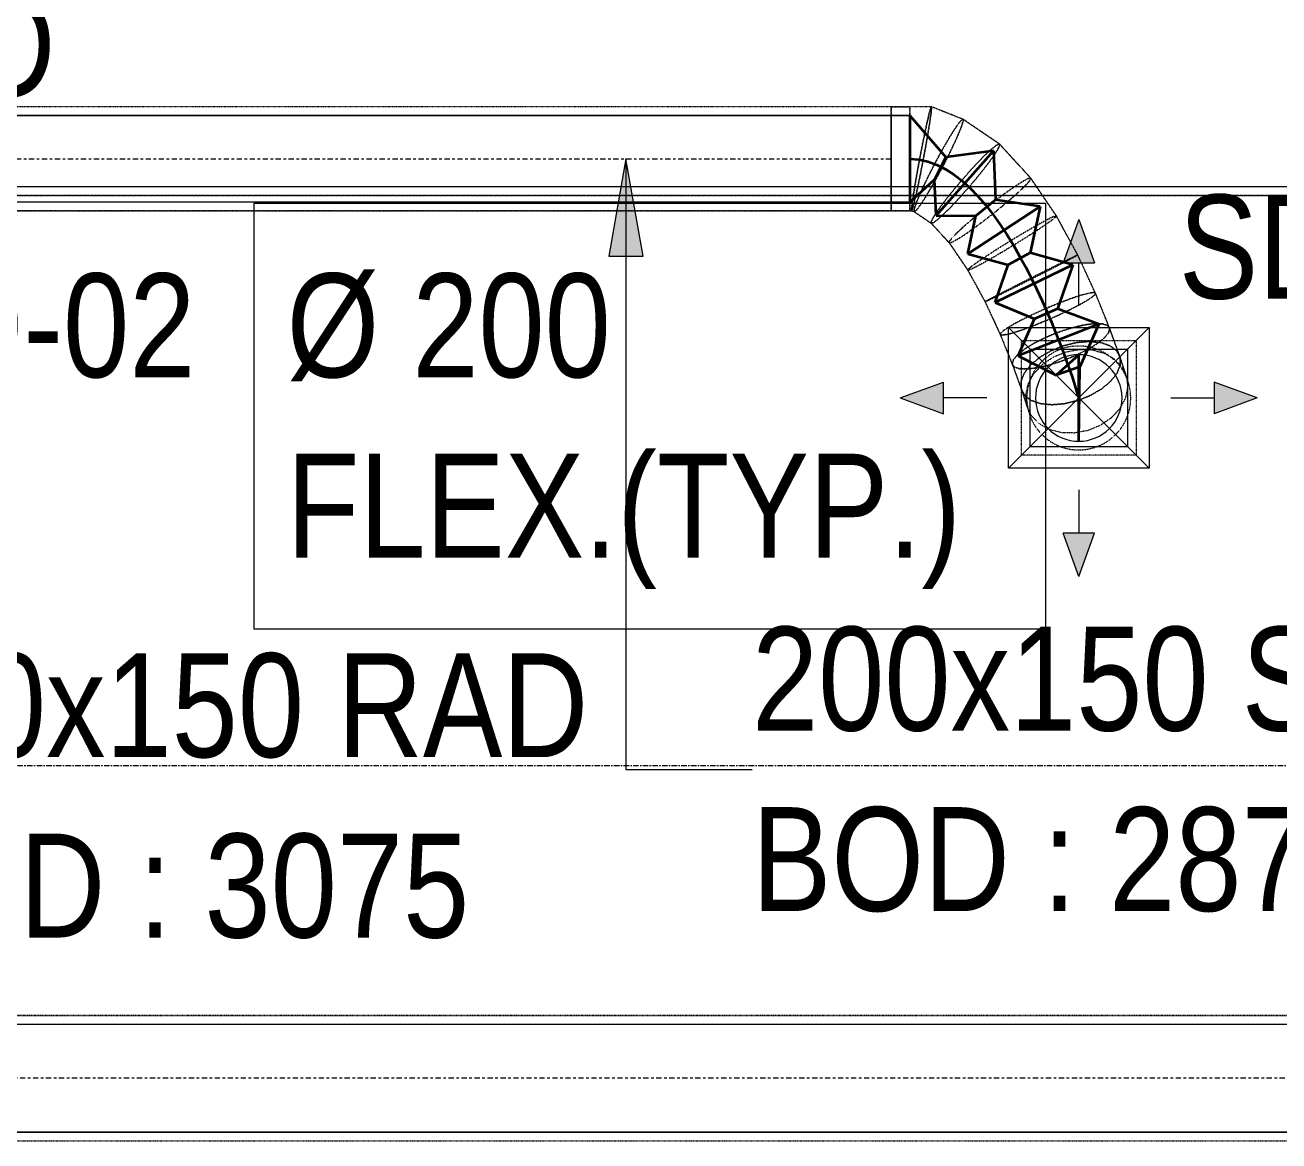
# Model space of a CAD drawing. Header units: inches. Extents: x -83664 to 20107, y -47222 to 19398.
# Drawn here: x -14582 to -11685, y -42131 to -39553 of the extents above; entities that cross this region are included whole.
import ezdxf

# ---------------------------------------------------------------- set-up
doc = ezdxf.new("R2010")
doc.units = ezdxf.units.IN
doc.header["$MEASUREMENT"] = 0
for name, pattern in [('Center', [29.999999, 12, -6, 6, -6]), ('Grid Line', [22.225, 12.7, -3.175, 3.175, -3.175]), ('Hidden 0_50', [1.0584, 0.5292, -0.5292])]:
    doc.linetypes.add(name, pattern=pattern)
for name, color, linetype, lineweight in [('A-DETL-GENF', 7, 'Continuous', 9), ('G-ANNO-TEXT', 7, 'Continuous', 9), ('M-HVAC-CDFF', 7, 'Continuous', 9), ('M-HVAC-DUCT-CNTR', 7, 'Center', 9), ('M-HVAC-DUCT-IDEN', 7, 'Continuous', 18), ('S-GRID', 7, 'Continuous', 9)]:
    doc.layers.add(name, color=color, linetype=linetype, lineweight=lineweight)
doc.layers.add('M-HVAC-DUCT', color=7, linetype='Continuous', lineweight=9, true_color=0xffe97f)
doc.layers.add('M-HVAC-DUCT-PATT', color=7, linetype='Continuous', lineweight=35, true_color=0x007f00)
doc.styles.add('Arial Narrow_21', font='ARIALN.TTF', dxfattribs={"height": 240})

# ---------------------------------------------------------------- blocks, each defined once
blk = doc.blocks.new('GCE-AT-Supply Air Rectangular Diffuser - 225x225-V55-FIRST FLOOR AC CONDITIONING LAYOUT - PART A')
at = {"layer": 'A-DETL-GENF', "true_color": 0xff7f00}
for points in [[(36.4, 312.5), (0, 412.5), (-36.4, 312.5)], [(-312.5, 36.4), (-412.5, 0), (-312.5, -36.4)], [(412.5, 0), (312.5, 36.4), (312.5, -36.4), (338.5, -26.9)], [(36.4, -312.5), (-36.4, -312.5), (0, -412.5)]]:
    blk.add_hatch(color=30, dxfattribs=at).paths.add_polyline_path(points)
at = {"layer": 'A-DETL-GENF', "color": 30, "true_color": 0xff7f00}
for p, q in [((0, 412.5), (-36.4, 312.5)), ((0, 412.5), (36.4, 312.5)), ((-36.4, 312.5), (36.4, 312.5)), ((0, 212.5), (0, 312.5)), ((-162.5, -162.5), (162.5, 162.5)), ((-162.5, 162.5), (162.5, -162.5)), ((-162.5, -162.5), (-162.5, 162.5)), ((-162.5, 162.5), (162.5, 162.5)), ((162.5, 162.5), (162.5, -162.5)), ((-412.5, 0), (-312.5, 36.4)), ((-312.5, -36.4), (-312.5, 36.4)), ((312.5, 36.4), (312.5, -36.4)), ((412.5, 0), (312.5, 36.4)), ((212.5, 0), (312.5, 0)), ((-412.5, 0), (-312.5, -36.4)), ((-212.5, 0), (-312.5, 0)), ((412.5, 0), (312.5, -36.4)), ((162.5, -162.5), (-162.5, -162.5)), ((0, -212.5), (0, -312.5)), ((36.4, -312.5), (-36.4, -312.5)), ((0, -412.5), (-36.4, -312.5)), ((0, -412.5), (36.4, -312.5))]:
    blk.add_line(p, q, dxfattribs=at)
blk = doc.blocks.new('M_Rec to Rnd Transition - Angle - 60 Degree-7670840-FIRST FLOOR AC CONDITIONING LAYOUT - PART A')
at = {"layer": 'M-HVAC-DUCT', "color": 30, "true_color": 0xff7f00}
for p, q in [((0, 100), (43.3, 100)), ((43.3, 100), (0, 100)), ((0, 100), (0, -100)), ((0, -100), (0, 100)), ((43.3, 0), (43.3, 100)), ((43.3, 0), (43.3, 100)), ((43.3, -100), (43.3, 0)), ((43.3, -100), (43.3, 0)), ((0, -100), (43.3, -100)), ((43.3, -100), (0, -100))]:
    blk.add_line(p, q, dxfattribs=at)
blk = doc.blocks.new('M_Rectangular to Round Transition - Angle - 45 Degree-7598641-FIRST FLOOR AC CONDITIONING LAYOUT - PART A')
at = {"layer": 'M-HVAC-DUCT', "color": 30, "true_color": 0xff7f00}
for p, q in [((98623.4, 55249.6), (98623.4, 55474.6)), ((98623.4, 55474.6), (98848.4, 55474.6)), ((98848.4, 55474.6), (98848.4, 55249.6)), ((98848.4, 55249.6), (98623.4, 55249.6))]:
    blk.add_line(p, q, dxfattribs=at)
for start, end in [(90, 180), (0, 90), (180, 270), (270, 0)]:
    blk.add_arc((98735.9, 55362.1), 100, start, end, dxfattribs=at)
blk = doc.blocks.new('TEMW-SMBZ-HO-BM-HVAC-00002_rvt-1-FIRST FLOOR AC CONDITIONING LAYOUT - PART A')
at = {"layer": 'M-HVAC-DUCT', "color": 30, "linetype": 'Hidden 0_50', "true_color": 0xff7f00}
for p, q in [((138875.6, 58630.4), (136584, 58630.4)), ((138875.6, 58630.4), (136584, 58630.4)), ((138875.6, 58390.4), (138875.6, 58630.4)), ((138875.6, 58630.4), (138875.6, 58390.4)), ((138875.6, 58630.4), (138918.9, 58630.4)), ((138918.9, 58630.4), (138875.6, 58630.4)), ((138875.6, 58390.4), (138875.6, 58630.4)), ((138875.6, 58630.4), (138875.6, 58390.4)), ((138968.9, 58630.4), (138918.9, 58630.4)), ((138918.9, 58630.4), (138918.9, 58390.4)), ((138918.9, 58630.4), (138918.9, 58390.4)), ((138968.9, 58630.4), (138918.9, 58630.4)), ((138918.9, 58510.4), (138918.9, 58630.4)), ((138918.9, 58510.4), (138918.9, 58630.4)), ((139041.7, 58601.7), (138968.9, 58630.4)), ((139041.6, 58601.8), (138968.9, 58630.4)), ((139126, 58544.6), (139041.6, 58601.8)), ((139126.3, 58544.4), (139041.9, 58601.6)), ((139198, 58466), (139126, 58544.6)), ((139198.5, 58465.7), (139126.5, 58544.3)), ((138918.9, 58390.4), (138918.9, 58510.4)), ((138918.9, 58390.4), (138918.9, 58510.4)), ((139257.3, 58378.7), (139198, 58466)), ((139257.7, 58378.5), (139198.6, 58465.6)), ((136584, 58390.4), (138875.6, 58390.4)), ((138875.6, 58390.4), (136584, 58390.4)), ((138875.6, 58390.4), (138918.9, 58390.4)), ((138918.9, 58390.4), (138875.6, 58390.4)), ((138918.9, 58390.4), (138923.4, 58390.4)), ((138918.9, 58390.4), (138923.4, 58390.4)), ((138923.4, 58390.4), (138929.3, 58388.1)), ((138923.4, 58390.4), (138929.4, 58388)), ((138929.1, 58388.1), (138968.6, 58361.4)), ((138929.4, 58388), (138968.9, 58361.2)), ((139307, 58287.9), (139257.3, 58378.7)), ((139307.2, 58288.1), (139257.8, 58378.5)), ((138968.4, 58361.5), (139009.9, 58316.3)), ((138968.9, 58361.2), (139010.4, 58316)), ((139009.8, 58316.4), (139052.7, 58253.2)), ((139010.4, 58316), (139053.2, 58253)), ((139348.1, 58199.1), (139307, 58287.9)), ((139347.9, 58200.1), (139307.2, 58288.1)), ((139052.7, 58253.2), (139092.8, 58180)), ((139053.2, 58253), (139093, 58180.2)), ((139380.3, 58120.3), (139348, 58200)), ((139380.8, 58118.2), (139348.1, 58199.1)), ((139092.8, 58180), (139127.7, 58104.5)), ((139093, 58180.2), (139127.6, 58105.4)), ((139403.9, 58055), (139380.4, 58120)), ((139405, 58051.6), (139380.8, 58118.2)), ((139127.6, 58105.4), (139155.7, 58036)), ((139127.7, 58104.6), (139156.3, 58034)), ((139176.9, 57825.3), (139176.9, 58090.3)), ((139176.9, 58090.3), (139441.9, 58090.3)), ((139441.9, 58090.3), (139441.9, 57825.3)), ((139418.7, 58010.4), (139404.3, 58054)), ((139419.8, 58006.9), (139405, 58051.6)), ((139155.7, 58036), (139176.5, 57978.9)), ((139156.2, 58034.3), (139177.5, 57975.5)), ((139176.5, 57978.9), (139189.4, 57939.6)), ((139177.2, 57976.4), (139190.5, 57936)), ((139441.9, 57825.3), (139176.9, 57825.3)), ((144195.4, 56531.6), (134480.9, 56531.6)), ((134480.9, 56531.6), (144195.4, 56531.6)), ((134480.9, 56241.6), (144195.4, 56241.6)), ((134480.9, 56241.6), (144195.4, 56241.6))]:
    blk.add_line(p, q, dxfattribs=at)
at = {"layer": 'M-HVAC-DUCT', "color": 30, "true_color": 0xff7f00}
for p, q in [((136584, 58610.4), (138875.6, 58610.4)), ((138875.6, 58610.4), (136584, 58610.4)), ((138875.6, 58610.4), (138875.6, 58410.4)), ((138875.6, 58410.4), (138875.6, 58610.4)), ((138875.6, 58410.4), (136584, 58410.4)), ((138875.6, 58410.4), (136584, 58410.4)), ((134480.9, 56511.6), (144195.4, 56511.6)), ((134480.9, 56511.6), (144195.4, 56511.6)), ((144195.4, 56261.6), (134480.9, 56261.6)), ((134480.9, 56261.6), (144195.4, 56261.6))]:
    blk.add_line(p, q, dxfattribs=at)
at = {"layer": 'M-HVAC-DUCT', "color": 6, "true_color": 0xff00ff}
blk.add_line((141864.2, 58445.7), (128190.9, 58445.7), dxfattribs=at)
blk.add_line((141864.2, 58445.7), (128190.9, 58445.7), dxfattribs=at)
at = {"layer": 'M-HVAC-DUCT', "color": 6, "linetype": 'Hidden 0_50', "true_color": 0xff00ff}
for p, q in [((128190.9, 58425.7), (141864.2, 58425.7)), ((141864.2, 58425.7), (128190.9, 58425.7))]:
    blk.add_line(p, q, dxfattribs=at)
at = {"layer": 'M-HVAC-DUCT', "color": 30, "linetype": 'Hidden 0_50', "true_color": 0xff7f00, "flags": 128}
for points in [[(138968.9, 58630.4), (138967, 58626.3), (138963.7, 58614.3), (138959.2, 58595.2), (138953.8, 58570.4), (138947.9, 58541.4), (138941.9, 58510.4), (138936.1, 58479.3), (138931.1, 58450.4), (138927.1, 58425.5), (138924.3, 58406.4), (138923.1, 58394.5), (138923.4, 58390.4)], [(138923.4, 58390.4), (138923.1, 58394.5), (138924.3, 58406.4), (138927.1, 58425.5), (138931.1, 58450.4), (138936.1, 58479.3), (138941.9, 58510.4), (138947.9, 58541.4), (138953.8, 58570.4), (138959.2, 58595.2), (138963.7, 58614.3), (138967, 58626.3), (138968.9, 58630.4)], [(138923.4, 58390.4), (138925.3, 58394.5), (138928.6, 58406.4), (138933.1, 58425.5), (138938.5, 58450.4), (138944.4, 58479.3), (138950.4, 58510.4), (138956.2, 58541.4), (138961.2, 58570.4), (138965.2, 58595.2), (138968, 58614.3), (138969.2, 58626.3), (138968.9, 58630.4)], [(138968.9, 58630.4), (138969.2, 58626.3), (138968, 58614.3), (138965.2, 58595.2), (138961.2, 58570.4), (138956.2, 58541.4), (138950.4, 58510.4), (138944.4, 58479.3), (138938.5, 58450.4), (138933.1, 58425.5), (138928.6, 58406.4), (138925.3, 58394.5), (138923.4, 58390.4)], [(139041.6, 58601.8), (139037.2, 58598.7), (139029.2, 58588.5), (139018.2, 58572), (139005.1, 58550.2), (138990.5, 58524.7), (138975.7, 58497.1), (138961.5, 58469.3), (138948.9, 58443.3), (138938.9, 58420.9), (138932, 58403.4), (138928.8, 58392.2), (138929.4, 58388)], [(138929.4, 58388), (138928.8, 58392.2), (138932, 58403.4), (138938.9, 58420.9), (138948.9, 58443.3), (138961.5, 58469.3), (138975.7, 58497.1), (138990.5, 58524.7), (139005.1, 58550.2), (139018.2, 58572), (139029.2, 58588.5), (139037.2, 58598.7), (139041.6, 58601.8)], [(138929.4, 58388), (138933.8, 58391.1), (138941.8, 58401.3), (138952.8, 58417.8), (138965.9, 58439.6), (138980.4, 58465.1), (138995.3, 58492.7), (139009.5, 58520.4), (139022, 58546.4), (139032.1, 58568.9), (139039, 58586.4), (139042.2, 58597.6), (139041.6, 58601.8)], [(139041.6, 58601.8), (139042.2, 58597.6), (139039, 58586.4), (139032.1, 58568.9), (139022, 58546.4), (139009.5, 58520.4), (138995.3, 58492.7), (138980.4, 58465.1), (138965.9, 58439.6), (138952.8, 58417.8), (138941.8, 58401.3), (138933.8, 58391.1), (138929.4, 58388)], [(139126, 58544.6), (139120.2, 58542.4), (139109.5, 58534.1), (139094.5, 58520.3), (139076.3, 58501.9), (139056.2, 58480.1), (139035.5, 58456.5), (139015.6, 58432.7), (138997.8, 58410.2), (138983.5, 58390.6), (138973.5, 58375.3), (138968.5, 58365.3), (138968.9, 58361.2)], [(138968.9, 58361.2), (138968.5, 58365.3), (138973.5, 58375.3), (138983.5, 58390.6), (138997.8, 58410.2), (139015.6, 58432.7), (139035.5, 58456.5), (139056.2, 58480.1), (139076.3, 58501.9), (139094.5, 58520.3), (139109.5, 58534.1), (139120.2, 58542.4), (139126, 58544.6)], [(138968.9, 58361.2), (138974.7, 58363.4), (138985.4, 58371.7), (139000.4, 58385.5), (139018.5, 58403.9), (139038.7, 58425.7), (139059.4, 58449.3), (139079.3, 58473.1), (139097, 58495.6), (139111.4, 58515.2), (139121.4, 58530.5), (139126.4, 58540.5), (139126, 58544.6)], [(139126, 58544.6), (139126.4, 58540.5), (139121.4, 58530.5), (139111.4, 58515.2), (139097, 58495.6), (139079.3, 58473.1), (139059.4, 58449.3), (139038.7, 58425.7), (139018.5, 58403.9), (139000.4, 58385.5), (138985.4, 58371.7), (138974.7, 58363.4), (138968.9, 58361.2)], [(139010.4, 58316), (139016.7, 58317.6), (139029, 58324.2), (139046.3, 58335.4), (139067.7, 58350.3), (139091.5, 58368.1), (139116.2, 58387.3), (139140.1, 58406.9), (139161.5, 58425.3), (139179, 58441.5), (139191.4, 58454.1), (139197.9, 58462.5), (139198, 58466)], [(139198, 58466), (139191.7, 58464.4), (139179.5, 58457.8), (139162.1, 58446.6), (139140.7, 58431.7), (139116.9, 58414), (139092.2, 58394.7), (139068.4, 58375.1), (139046.9, 58356.7), (139029.4, 58340.6), (139017, 58327.9), (139010.5, 58319.5), (139010.4, 58316)], [(139010.4, 58316), (139010.5, 58319.5), (139017, 58327.9), (139029.4, 58340.6), (139046.9, 58356.7), (139068.4, 58375.1), (139092.2, 58394.7), (139116.9, 58414), (139140.7, 58431.7), (139162.1, 58446.6), (139179.5, 58457.8), (139191.7, 58464.4), (139198, 58466)], [(139198, 58466), (139197.9, 58462.5), (139191.4, 58454.1), (139179, 58441.5), (139161.5, 58425.3), (139140.1, 58406.9), (139116.2, 58387.3), (139091.5, 58368.1), (139067.7, 58350.3), (139046.3, 58335.4), (139029, 58324.2), (139016.7, 58317.6), (139010.4, 58316)], [(139053.2, 58253), (139059.3, 58254.9), (139071.9, 58260.9), (139090.3, 58270.7), (139113, 58283.6), (139138.6, 58298.6), (139165.4, 58314.9), (139191.5, 58331.2), (139215.1, 58346.4), (139234.6, 58359.6), (139248.7, 58369.8), (139256.5, 58376.3), (139257.3, 58378.7)], [(139257.3, 58378.7), (139251.2, 58376.8), (139238.5, 58370.8), (139220.2, 58361), (139197.5, 58348.1), (139171.8, 58333.1), (139145.1, 58316.8), (139119, 58300.5), (139095.4, 58285.3), (139075.9, 58272.1), (139061.8, 58261.9), (139054, 58255.4), (139053.2, 58253)], [(139053.2, 58253), (139054, 58255.4), (139061.8, 58261.9), (139075.9, 58272.1), (139095.4, 58285.3), (139119, 58300.5), (139145.1, 58316.8), (139171.8, 58333.1), (139197.5, 58348.1), (139220.2, 58361), (139238.5, 58370.8), (139251.2, 58376.8), (139257.3, 58378.7)], [(139257.3, 58378.7), (139256.5, 58376.3), (139248.7, 58369.8), (139234.6, 58359.6), (139215.1, 58346.4), (139191.5, 58331.2), (139165.4, 58314.9), (139138.6, 58298.6), (139113, 58283.6), (139090.3, 58270.7), (139071.9, 58260.9), (139059.3, 58254.9), (139053.2, 58253)], [(139093, 58180.2), (139098.5, 58183.3), (139110.8, 58189.8), (139129.3, 58199.4), (139152.5, 58211.3), (139179, 58224.8), (139207, 58238.9), (139234.4, 58252.6), (139259.5, 58265.2), (139280.6, 58275.5), (139296.1, 58283.1), (139305.1, 58287.3), (139307, 58287.9)], [(139307, 58287.9), (139301.5, 58284.9), (139289.1, 58278.3), (139270.7, 58268.8), (139247.4, 58256.8), (139220.9, 58243.4), (139193, 58229.3), (139165.5, 58215.5), (139140.4, 58203), (139119.4, 58192.6), (139103.8, 58185), (139094.8, 58180.8), (139093, 58180.2)], [(139093, 58180.2), (139094.8, 58180.8), (139103.8, 58185), (139119.4, 58192.6), (139140.4, 58203), (139165.5, 58215.5), (139193, 58229.3), (139220.9, 58243.4), (139247.4, 58256.8), (139270.7, 58268.8), (139289.1, 58278.3), (139301.5, 58284.9), (139307, 58287.9)], [(139307, 58287.9), (139305.1, 58287.3), (139296.1, 58283.1), (139280.6, 58275.5), (139259.5, 58265.2), (139234.4, 58252.6), (139207, 58238.9), (139179, 58224.8), (139152.5, 58211.3), (139129.3, 58199.4), (139110.8, 58189.8), (139098.5, 58183.3), (139093, 58180.2)], [(139127.6, 58105.4), (139132, 58110.9), (139143.5, 58119.2), (139161.5, 58129.8), (139184.7, 58141.9), (139211.5, 58154.7), (139240.1, 58167.4), (139268.5, 58179), (139294.9, 58188.8), (139317.4, 58196.1), (139334.4, 58200.4), (139344.9, 58201.4), (139348.1, 58199.1)], [(139348.1, 58199.1), (139344.9, 58201.4), (139334.4, 58200.4), (139317.4, 58196.1), (139294.9, 58188.8), (139268.5, 58179), (139240.1, 58167.4), (139211.5, 58154.7), (139184.7, 58141.9), (139161.5, 58129.8), (139143.5, 58119.2), (139132, 58110.9), (139127.6, 58105.4)], [(139348.1, 58199.1), (139343.7, 58193.6), (139332.2, 58185.3), (139314.2, 58174.8), (139291, 58162.7), (139264.2, 58149.9), (139235.6, 58137.2), (139207.1, 58125.6), (139180.8, 58115.8), (139158.3, 58108.5), (139141.3, 58104.2), (139130.8, 58103.1), (139127.6, 58105.4)], [(139127.6, 58105.4), (139130.8, 58103.1), (139141.3, 58104.2), (139158.3, 58108.5), (139180.8, 58115.8), (139207.1, 58125.6), (139235.6, 58137.2), (139264.2, 58149.9), (139291, 58162.7), (139314.2, 58174.8), (139332.2, 58185.3), (139343.7, 58193.6), (139348.1, 58199.1)], [(139155.7, 58036), (139158.3, 58045.9), (139168.3, 58058), (139185.2, 58071.3), (139207.7, 58085.1), (139234.3, 58098.3), (139263.3, 58110.1), (139292.6, 58119.6), (139320.2, 58126.2), (139344.3, 58129.5), (139363.3, 58129.2), (139375.7, 58125.4), (139380.8, 58118.2)], [(139380.8, 58118.2), (139375.7, 58125.4), (139363.3, 58129.2), (139344.3, 58129.5), (139320.2, 58126.2), (139292.6, 58119.6), (139263.3, 58110.1), (139234.3, 58098.3), (139207.7, 58085.1), (139185.2, 58071.3), (139168.3, 58058), (139158.3, 58045.9), (139155.7, 58036)], [(139380.8, 58118.2), (139378.3, 58108.3), (139368.2, 58096.3), (139351.4, 58082.9), (139328.9, 58069.2), (139302.2, 58056), (139273.3, 58044.2), (139244, 58034.7), (139216.3, 58028.1), (139192.2, 58024.8), (139173.3, 58025.1), (139160.9, 58028.9), (139155.7, 58036)], [(139155.7, 58036), (139160.9, 58028.9), (139173.3, 58025.1), (139192.2, 58024.8), (139216.3, 58028.1), (139244, 58034.7), (139273.3, 58044.2), (139302.2, 58056), (139328.9, 58069.2), (139351.4, 58082.9), (139368.2, 58096.3), (139378.3, 58108.3), (139380.8, 58118.2)], [(139176.5, 57978.9), (139176.2, 57996.5), (139183.7, 58015.4), (139198.6, 58034.4), (139219.7, 58052), (139245.7, 58067.1), (139274.7, 58078.6), (139304.8, 58085.9), (139334, 58088.3), (139360.2, 58085.8), (139381.7, 58078.4), (139396.9, 58066.8), (139405, 58051.6)], [(139405, 58051.6), (139396.9, 58066.8), (139381.7, 58078.4), (139360.2, 58085.8), (139334, 58088.3), (139304.8, 58085.9), (139274.7, 58078.6), (139245.7, 58067.1), (139219.7, 58052), (139198.6, 58034.4), (139183.7, 58015.4), (139176.2, 57996.5), (139176.5, 57978.9)], [(139405, 58051.6), (139405.2, 58034), (139397.7, 58015), (139382.9, 57996.1), (139361.7, 57978.5), (139335.8, 57963.4), (139306.8, 57951.8), (139276.6, 57944.6), (139247.5, 57942.1), (139221.3, 57944.7), (139199.8, 57952), (139184.5, 57963.7), (139176.5, 57978.9)], [(139176.5, 57978.9), (139184.5, 57963.7), (139199.8, 57952), (139221.3, 57944.7), (139247.5, 57942.1), (139276.6, 57944.6), (139306.8, 57951.8), (139335.8, 57963.4), (139361.7, 57978.5), (139382.9, 57996.1), (139397.7, 58015), (139405.2, 58034), (139405, 58051.6)], [(139189.4, 57939.6), (139186.9, 57964.2), (139192.3, 57989.5), (139205.4, 58013.7), (139225.3, 58035.1), (139250.5, 58052.3), (139279.5, 58064.1), (139310.1, 58069.7), (139340.4, 58068.8), (139368.3, 58061.3), (139391.8, 58047.8), (139409.3, 58029.3), (139419.8, 58006.9)], [(139419.8, 58006.9), (139422.3, 57982.3), (139416.9, 57957), (139403.8, 57932.8), (139383.9, 57911.4), (139358.7, 57894.2), (139329.7, 57882.4), (139299.1, 57876.8), (139268.8, 57877.7), (139240.9, 57885.2), (139217.4, 57898.6), (139199.9, 57917.2), (139189.4, 57939.6)]]:
    blk.add_lwpolyline(points, dxfattribs=at)
at = {"layer": 'M-HVAC-DUCT', "color": 30, "linetype": 'Hidden 0_50', "true_color": 0xff7f00}
for start, end in [(90, 180), (0, 90), (180, 270), (270, 0)]:
    blk.add_arc((139309.4, 57957.8), 120, start, end, dxfattribs=at)
at = {"layer": 'M-HVAC-DUCT-CNTR', "color": 30, "true_color": 0xff7f00}
for p, q in [((136584, 58510.4), (138875.6, 58510.4)), ((144195.4, 56386.6), (134480.9, 56386.6))]:
    blk.add_line(p, q, dxfattribs=at)
at = {"layer": 'M-HVAC-DUCT-CNTR', "color": 30, "linetype": 'Continuous', "lineweight": 35, "true_color": 0xff7f00}
blk.add_open_spline([(138918.9, 58510.4), (139147.8, 58510.4), (139309.4, 57957.8), (139309.4, 57957.8)], degree=3, dxfattribs=at)
at = {"layer": 'M-HVAC-DUCT-PATT', "color": 30, "true_color": 0xff7f00}
for p, q in [((138918.9, 58610.4), (139002.1, 58514.4)), ((138918.9, 58610.4), (138918.9, 58410.4)), ((138918.9, 58610.4), (138918.9, 58410.4)), ((139002.1, 58514.4), (138975.7, 58462.7)), ((139112.3, 58529), (138979.7, 58379.3)), ((139112.3, 58529), (138979.7, 58379.3)), ((139112.3, 58529), (139002.1, 58514.4)), ((139112.3, 58529), (139116.9, 58415.3)), ((138918.9, 58410.4), (138975.7, 58462.7)), ((138979.7, 58379.3), (138975.7, 58462.7)), ((139220.2, 58400.4), (139053.1, 58290.5)), ((139220.2, 58400.4), (139053.1, 58290.5)), ((139116.9, 58415.3), (139071.6, 58378.8)), ((139220.2, 58400.4), (139116.9, 58415.3)), ((139220.2, 58400.4), (139197.1, 58293.3)), ((138979.7, 58379.3), (139071.6, 58378.8)), ((139053.1, 58290.5), (139071.6, 58378.8)), ((139053.1, 58290.5), (139146.3, 58265.2)), ((139197.1, 58293.3), (139146.3, 58265.2)), ((139295.9, 58265.6), (139197.1, 58293.3)), ((139295.9, 58265.6), (139116.1, 58178)), ((139295.9, 58265.6), (139116.1, 58178)), ((139116.1, 58178), (139146.3, 58265.2)), ((139295.9, 58265.6), (139260.2, 58163.5)), ((139116.1, 58178), (139206.9, 58140.5)), ((139169.5, 58055.4), (139206.9, 58140.5)), ((139260.2, 58163.5), (139206.9, 58140.5)), ((139355.8, 58128.1), (139260.2, 58163.5)), ((139355.8, 58128.1), (139169.5, 58055.4)), ((139355.8, 58128.1), (139169.5, 58055.4)), ((139355.8, 58128.1), (139312.2, 58029.5)), ((139169.5, 58055.4), (139257.3, 58010.4)), ((139309.4, 58057.8), (139257.3, 58010.4)), ((139309.4, 57857.8), (139309.4, 58057.8)), ((139312.2, 58029.5), (139257.3, 58010.4)), ((139309.4, 57857.8), (139312.2, 58029.5))]:
    blk.add_line(p, q, dxfattribs=at)
at = {"layer": 'M-HVAC-CDFF', "color": 6, "linetype": 'Hidden 0_50', "lineweight": 9, "true_color": 0xff00ff}
blk.add_blockref('GCE-AT-Supply Air Rectangular Diffuser - 225x225-V55-FIRST FLOOR AC CONDITIONING LAYOUT - PART A', (139309.4, 57957.8), dxfattribs=at)
at = {"layer": 'M-HVAC-DUCT', "color": 6, "linetype": 'Hidden 0_50', "lineweight": 9, "true_color": 0xff00ff}
blk.add_blockref('M_Rec to Rnd Transition - Angle - 60 Degree-7670840-FIRST FLOOR AC CONDITIONING LAYOUT - PART A', (138875.6, 58510.4), dxfattribs=at)
at = {"layer": 'M-HVAC-DUCT', "color": 6, "linetype": 'Hidden 0_50', "lineweight": 9, "true_color": 0xff00ff, "rotation": 180}
blk.add_blockref('M_Rectangular to Round Transition - Angle - 45 Degree-7598641-FIRST FLOOR AC CONDITIONING LAYOUT - PART A', (238045.3, 113319.9), dxfattribs=at)
blk = doc.blocks.new('TEMW-SMBZ-HO-BM-HVAC-00002_rvt-2-FIRST FLOOR AC CONDITIONING LAYOUT - PART A')
at = {"layer": 'M-HVAC-DUCT', "color": 30, "linetype": 'Hidden 0_50', "true_color": 0xff7f00}
for p, q in [((138875.6, 58630.4), (136584, 58630.4)), ((138875.6, 58630.4), (136584, 58630.4)), ((138875.6, 58390.4), (138875.6, 58630.4)), ((138875.6, 58630.4), (138875.6, 58390.4)), ((138875.6, 58630.4), (138918.9, 58630.4)), ((138918.9, 58630.4), (138875.6, 58630.4)), ((138875.6, 58390.4), (138875.6, 58630.4)), ((138875.6, 58630.4), (138875.6, 58390.4)), ((138968.9, 58630.4), (138918.9, 58630.4)), ((138918.9, 58630.4), (138918.9, 58390.4)), ((138918.9, 58630.4), (138918.9, 58390.4)), ((138968.9, 58630.4), (138918.9, 58630.4)), ((138918.9, 58510.4), (138918.9, 58630.4)), ((138918.9, 58510.4), (138918.9, 58630.4)), ((139041.7, 58601.7), (138968.9, 58630.4)), ((139041.6, 58601.8), (138968.9, 58630.4)), ((139126, 58544.6), (139041.6, 58601.8)), ((139126.3, 58544.4), (139041.9, 58601.6)), ((139198, 58466), (139126, 58544.6)), ((139198.5, 58465.7), (139126.5, 58544.3)), ((138918.9, 58390.4), (138918.9, 58510.4)), ((138918.9, 58390.4), (138918.9, 58510.4)), ((139257.3, 58378.7), (139198, 58466)), ((139257.7, 58378.5), (139198.6, 58465.6)), ((136584, 58390.4), (138875.6, 58390.4)), ((138875.6, 58390.4), (136584, 58390.4)), ((138875.6, 58390.4), (138918.9, 58390.4)), ((138918.9, 58390.4), (138875.6, 58390.4)), ((138918.9, 58390.4), (138923.4, 58390.4)), ((138918.9, 58390.4), (138923.4, 58390.4)), ((138923.4, 58390.4), (138929.3, 58388.1)), ((138923.4, 58390.4), (138929.4, 58388)), ((138929.1, 58388.1), (138968.6, 58361.4)), ((138929.4, 58388), (138968.9, 58361.2)), ((139307, 58287.9), (139257.3, 58378.7)), ((139307.2, 58288.1), (139257.8, 58378.5)), ((138968.4, 58361.5), (139009.9, 58316.3)), ((138968.9, 58361.2), (139010.4, 58316)), ((139009.8, 58316.4), (139052.7, 58253.2)), ((139010.4, 58316), (139053.2, 58253)), ((139348.1, 58199.1), (139307, 58287.9)), ((139347.9, 58200.1), (139307.2, 58288.1)), ((139052.7, 58253.2), (139092.8, 58180)), ((139053.2, 58253), (139093, 58180.2)), ((139380.3, 58120.3), (139348, 58200)), ((139380.8, 58118.2), (139348.1, 58199.1)), ((139092.8, 58180), (139127.7, 58104.5)), ((139093, 58180.2), (139127.6, 58105.4)), ((139403.9, 58055), (139380.4, 58120)), ((139405, 58051.6), (139380.8, 58118.2)), ((139127.6, 58105.4), (139155.7, 58036)), ((139127.7, 58104.6), (139156.3, 58034)), ((139176.9, 57825.3), (139176.9, 58090.3)), ((139176.9, 58090.3), (139441.9, 58090.3)), ((139441.9, 58090.3), (139441.9, 57825.3)), ((139418.7, 58010.4), (139404.3, 58054)), ((139419.8, 58006.9), (139405, 58051.6)), ((139155.7, 58036), (139176.5, 57978.9)), ((139156.2, 58034.3), (139177.5, 57975.5)), ((139176.5, 57978.9), (139189.4, 57939.6)), ((139177.2, 57976.4), (139190.5, 57936)), ((139441.9, 57825.3), (139176.9, 57825.3)), ((144195.4, 56531.6), (134480.9, 56531.6)), ((134480.9, 56531.6), (144195.4, 56531.6)), ((134480.9, 56241.6), (144195.4, 56241.6)), ((134480.9, 56241.6), (144195.4, 56241.6))]:
    blk.add_line(p, q, dxfattribs=at)
at = {"layer": 'M-HVAC-DUCT', "color": 30, "true_color": 0xff7f00}
for p, q in [((136584, 58610.4), (138875.6, 58610.4)), ((138875.6, 58610.4), (136584, 58610.4)), ((138875.6, 58610.4), (138875.6, 58410.4)), ((138875.6, 58410.4), (138875.6, 58610.4)), ((138875.6, 58410.4), (136584, 58410.4)), ((138875.6, 58410.4), (136584, 58410.4)), ((134480.9, 56511.6), (144195.4, 56511.6)), ((134480.9, 56511.6), (144195.4, 56511.6)), ((144195.4, 56261.6), (134480.9, 56261.6)), ((134480.9, 56261.6), (144195.4, 56261.6))]:
    blk.add_line(p, q, dxfattribs=at)
at = {"layer": 'M-HVAC-DUCT', "color": 6, "true_color": 0xff00ff}
blk.add_line((141864.2, 58445.7), (128190.9, 58445.7), dxfattribs=at)
blk.add_line((141864.2, 58445.7), (128190.9, 58445.7), dxfattribs=at)
at = {"layer": 'M-HVAC-DUCT', "color": 6, "linetype": 'Hidden 0_50', "true_color": 0xff00ff}
for p, q in [((128190.9, 58425.7), (141864.2, 58425.7)), ((141864.2, 58425.7), (128190.9, 58425.7))]:
    blk.add_line(p, q, dxfattribs=at)
at = {"layer": 'M-HVAC-DUCT', "color": 30, "linetype": 'Hidden 0_50', "true_color": 0xff7f00, "flags": 128}
for points in [[(138968.9, 58630.4), (138967, 58626.3), (138963.7, 58614.3), (138959.2, 58595.2), (138953.8, 58570.4), (138947.9, 58541.4), (138941.9, 58510.4), (138936.1, 58479.3), (138931.1, 58450.4), (138927.1, 58425.5), (138924.3, 58406.4), (138923.1, 58394.5), (138923.4, 58390.4)], [(138923.4, 58390.4), (138923.1, 58394.5), (138924.3, 58406.4), (138927.1, 58425.5), (138931.1, 58450.4), (138936.1, 58479.3), (138941.9, 58510.4), (138947.9, 58541.4), (138953.8, 58570.4), (138959.2, 58595.2), (138963.7, 58614.3), (138967, 58626.3), (138968.9, 58630.4)], [(138923.4, 58390.4), (138925.3, 58394.5), (138928.6, 58406.4), (138933.1, 58425.5), (138938.5, 58450.4), (138944.4, 58479.3), (138950.4, 58510.4), (138956.2, 58541.4), (138961.2, 58570.4), (138965.2, 58595.2), (138968, 58614.3), (138969.2, 58626.3), (138968.9, 58630.4)], [(138968.9, 58630.4), (138969.2, 58626.3), (138968, 58614.3), (138965.2, 58595.2), (138961.2, 58570.4), (138956.2, 58541.4), (138950.4, 58510.4), (138944.4, 58479.3), (138938.5, 58450.4), (138933.1, 58425.5), (138928.6, 58406.4), (138925.3, 58394.5), (138923.4, 58390.4)], [(139041.6, 58601.8), (139037.2, 58598.7), (139029.2, 58588.5), (139018.2, 58572), (139005.1, 58550.2), (138990.5, 58524.7), (138975.7, 58497.1), (138961.5, 58469.3), (138948.9, 58443.3), (138938.9, 58420.9), (138932, 58403.4), (138928.8, 58392.2), (138929.4, 58388)], [(138929.4, 58388), (138928.8, 58392.2), (138932, 58403.4), (138938.9, 58420.9), (138948.9, 58443.3), (138961.5, 58469.3), (138975.7, 58497.1), (138990.5, 58524.7), (139005.1, 58550.2), (139018.2, 58572), (139029.2, 58588.5), (139037.2, 58598.7), (139041.6, 58601.8)], [(138929.4, 58388), (138933.8, 58391.1), (138941.8, 58401.3), (138952.8, 58417.8), (138965.9, 58439.6), (138980.4, 58465.1), (138995.3, 58492.7), (139009.5, 58520.4), (139022, 58546.4), (139032.1, 58568.9), (139039, 58586.4), (139042.2, 58597.6), (139041.6, 58601.8)], [(139041.6, 58601.8), (139042.2, 58597.6), (139039, 58586.4), (139032.1, 58568.9), (139022, 58546.4), (139009.5, 58520.4), (138995.3, 58492.7), (138980.4, 58465.1), (138965.9, 58439.6), (138952.8, 58417.8), (138941.8, 58401.3), (138933.8, 58391.1), (138929.4, 58388)], [(139126, 58544.6), (139120.2, 58542.4), (139109.5, 58534.1), (139094.5, 58520.3), (139076.3, 58501.9), (139056.2, 58480.1), (139035.5, 58456.5), (139015.6, 58432.7), (138997.8, 58410.2), (138983.5, 58390.6), (138973.5, 58375.3), (138968.5, 58365.3), (138968.9, 58361.2)], [(138968.9, 58361.2), (138968.5, 58365.3), (138973.5, 58375.3), (138983.5, 58390.6), (138997.8, 58410.2), (139015.6, 58432.7), (139035.5, 58456.5), (139056.2, 58480.1), (139076.3, 58501.9), (139094.5, 58520.3), (139109.5, 58534.1), (139120.2, 58542.4), (139126, 58544.6)], [(138968.9, 58361.2), (138974.7, 58363.4), (138985.4, 58371.7), (139000.4, 58385.5), (139018.5, 58403.9), (139038.7, 58425.7), (139059.4, 58449.3), (139079.3, 58473.1), (139097, 58495.6), (139111.4, 58515.2), (139121.4, 58530.5), (139126.4, 58540.5), (139126, 58544.6)], [(139126, 58544.6), (139126.4, 58540.5), (139121.4, 58530.5), (139111.4, 58515.2), (139097, 58495.6), (139079.3, 58473.1), (139059.4, 58449.3), (139038.7, 58425.7), (139018.5, 58403.9), (139000.4, 58385.5), (138985.4, 58371.7), (138974.7, 58363.4), (138968.9, 58361.2)], [(139010.4, 58316), (139016.7, 58317.6), (139029, 58324.2), (139046.3, 58335.4), (139067.7, 58350.3), (139091.5, 58368.1), (139116.2, 58387.3), (139140.1, 58406.9), (139161.5, 58425.3), (139179, 58441.5), (139191.4, 58454.1), (139197.9, 58462.5), (139198, 58466)], [(139198, 58466), (139191.7, 58464.4), (139179.5, 58457.8), (139162.1, 58446.6), (139140.7, 58431.7), (139116.9, 58414), (139092.2, 58394.7), (139068.4, 58375.1), (139046.9, 58356.7), (139029.4, 58340.6), (139017, 58327.9), (139010.5, 58319.5), (139010.4, 58316)], [(139010.4, 58316), (139010.5, 58319.5), (139017, 58327.9), (139029.4, 58340.6), (139046.9, 58356.7), (139068.4, 58375.1), (139092.2, 58394.7), (139116.9, 58414), (139140.7, 58431.7), (139162.1, 58446.6), (139179.5, 58457.8), (139191.7, 58464.4), (139198, 58466)], [(139198, 58466), (139197.9, 58462.5), (139191.4, 58454.1), (139179, 58441.5), (139161.5, 58425.3), (139140.1, 58406.9), (139116.2, 58387.3), (139091.5, 58368.1), (139067.7, 58350.3), (139046.3, 58335.4), (139029, 58324.2), (139016.7, 58317.6), (139010.4, 58316)], [(139053.2, 58253), (139059.3, 58254.9), (139071.9, 58260.9), (139090.3, 58270.7), (139113, 58283.6), (139138.6, 58298.6), (139165.4, 58314.9), (139191.5, 58331.2), (139215.1, 58346.4), (139234.6, 58359.6), (139248.7, 58369.8), (139256.5, 58376.3), (139257.3, 58378.7)], [(139257.3, 58378.7), (139251.2, 58376.8), (139238.5, 58370.8), (139220.2, 58361), (139197.5, 58348.1), (139171.8, 58333.1), (139145.1, 58316.8), (139119, 58300.5), (139095.4, 58285.3), (139075.9, 58272.1), (139061.8, 58261.9), (139054, 58255.4), (139053.2, 58253)], [(139053.2, 58253), (139054, 58255.4), (139061.8, 58261.9), (139075.9, 58272.1), (139095.4, 58285.3), (139119, 58300.5), (139145.1, 58316.8), (139171.8, 58333.1), (139197.5, 58348.1), (139220.2, 58361), (139238.5, 58370.8), (139251.2, 58376.8), (139257.3, 58378.7)], [(139257.3, 58378.7), (139256.5, 58376.3), (139248.7, 58369.8), (139234.6, 58359.6), (139215.1, 58346.4), (139191.5, 58331.2), (139165.4, 58314.9), (139138.6, 58298.6), (139113, 58283.6), (139090.3, 58270.7), (139071.9, 58260.9), (139059.3, 58254.9), (139053.2, 58253)], [(139093, 58180.2), (139098.5, 58183.3), (139110.8, 58189.8), (139129.3, 58199.4), (139152.5, 58211.3), (139179, 58224.8), (139207, 58238.9), (139234.4, 58252.6), (139259.5, 58265.2), (139280.6, 58275.5), (139296.1, 58283.1), (139305.1, 58287.3), (139307, 58287.9)], [(139307, 58287.9), (139301.5, 58284.9), (139289.1, 58278.3), (139270.7, 58268.8), (139247.4, 58256.8), (139220.9, 58243.4), (139193, 58229.3), (139165.5, 58215.5), (139140.4, 58203), (139119.4, 58192.6), (139103.8, 58185), (139094.8, 58180.8), (139093, 58180.2)], [(139093, 58180.2), (139094.8, 58180.8), (139103.8, 58185), (139119.4, 58192.6), (139140.4, 58203), (139165.5, 58215.5), (139193, 58229.3), (139220.9, 58243.4), (139247.4, 58256.8), (139270.7, 58268.8), (139289.1, 58278.3), (139301.5, 58284.9), (139307, 58287.9)], [(139307, 58287.9), (139305.1, 58287.3), (139296.1, 58283.1), (139280.6, 58275.5), (139259.5, 58265.2), (139234.4, 58252.6), (139207, 58238.9), (139179, 58224.8), (139152.5, 58211.3), (139129.3, 58199.4), (139110.8, 58189.8), (139098.5, 58183.3), (139093, 58180.2)], [(139127.6, 58105.4), (139132, 58110.9), (139143.5, 58119.2), (139161.5, 58129.8), (139184.7, 58141.9), (139211.5, 58154.7), (139240.1, 58167.4), (139268.5, 58179), (139294.9, 58188.8), (139317.4, 58196.1), (139334.4, 58200.4), (139344.9, 58201.4), (139348.1, 58199.1)], [(139348.1, 58199.1), (139344.9, 58201.4), (139334.4, 58200.4), (139317.4, 58196.1), (139294.9, 58188.8), (139268.5, 58179), (139240.1, 58167.4), (139211.5, 58154.7), (139184.7, 58141.9), (139161.5, 58129.8), (139143.5, 58119.2), (139132, 58110.9), (139127.6, 58105.4)], [(139348.1, 58199.1), (139343.7, 58193.6), (139332.2, 58185.3), (139314.2, 58174.8), (139291, 58162.7), (139264.2, 58149.9), (139235.6, 58137.2), (139207.1, 58125.6), (139180.8, 58115.8), (139158.3, 58108.5), (139141.3, 58104.2), (139130.8, 58103.1), (139127.6, 58105.4)], [(139127.6, 58105.4), (139130.8, 58103.1), (139141.3, 58104.2), (139158.3, 58108.5), (139180.8, 58115.8), (139207.1, 58125.6), (139235.6, 58137.2), (139264.2, 58149.9), (139291, 58162.7), (139314.2, 58174.8), (139332.2, 58185.3), (139343.7, 58193.6), (139348.1, 58199.1)], [(139155.7, 58036), (139158.3, 58045.9), (139168.3, 58058), (139185.2, 58071.3), (139207.7, 58085.1), (139234.3, 58098.3), (139263.3, 58110.1), (139292.6, 58119.6), (139320.2, 58126.2), (139344.3, 58129.5), (139363.3, 58129.2), (139375.7, 58125.4), (139380.8, 58118.2)], [(139380.8, 58118.2), (139375.7, 58125.4), (139363.3, 58129.2), (139344.3, 58129.5), (139320.2, 58126.2), (139292.6, 58119.6), (139263.3, 58110.1), (139234.3, 58098.3), (139207.7, 58085.1), (139185.2, 58071.3), (139168.3, 58058), (139158.3, 58045.9), (139155.7, 58036)], [(139380.8, 58118.2), (139378.3, 58108.3), (139368.2, 58096.3), (139351.4, 58082.9), (139328.9, 58069.2), (139302.2, 58056), (139273.3, 58044.2), (139244, 58034.7), (139216.3, 58028.1), (139192.2, 58024.8), (139173.3, 58025.1), (139160.9, 58028.9), (139155.7, 58036)], [(139155.7, 58036), (139160.9, 58028.9), (139173.3, 58025.1), (139192.2, 58024.8), (139216.3, 58028.1), (139244, 58034.7), (139273.3, 58044.2), (139302.2, 58056), (139328.9, 58069.2), (139351.4, 58082.9), (139368.2, 58096.3), (139378.3, 58108.3), (139380.8, 58118.2)], [(139176.5, 57978.9), (139176.2, 57996.5), (139183.7, 58015.4), (139198.6, 58034.4), (139219.7, 58052), (139245.7, 58067.1), (139274.7, 58078.6), (139304.8, 58085.9), (139334, 58088.3), (139360.2, 58085.8), (139381.7, 58078.4), (139396.9, 58066.8), (139405, 58051.6)], [(139405, 58051.6), (139396.9, 58066.8), (139381.7, 58078.4), (139360.2, 58085.8), (139334, 58088.3), (139304.8, 58085.9), (139274.7, 58078.6), (139245.7, 58067.1), (139219.7, 58052), (139198.6, 58034.4), (139183.7, 58015.4), (139176.2, 57996.5), (139176.5, 57978.9)], [(139405, 58051.6), (139405.2, 58034), (139397.7, 58015), (139382.9, 57996.1), (139361.7, 57978.5), (139335.8, 57963.4), (139306.8, 57951.8), (139276.6, 57944.6), (139247.5, 57942.1), (139221.3, 57944.7), (139199.8, 57952), (139184.5, 57963.7), (139176.5, 57978.9)], [(139176.5, 57978.9), (139184.5, 57963.7), (139199.8, 57952), (139221.3, 57944.7), (139247.5, 57942.1), (139276.6, 57944.6), (139306.8, 57951.8), (139335.8, 57963.4), (139361.7, 57978.5), (139382.9, 57996.1), (139397.7, 58015), (139405.2, 58034), (139405, 58051.6)], [(139189.4, 57939.6), (139186.9, 57964.2), (139192.3, 57989.5), (139205.4, 58013.7), (139225.3, 58035.1), (139250.5, 58052.3), (139279.5, 58064.1), (139310.1, 58069.7), (139340.4, 58068.8), (139368.3, 58061.3), (139391.8, 58047.8), (139409.3, 58029.3), (139419.8, 58006.9)], [(139419.8, 58006.9), (139422.3, 57982.3), (139416.9, 57957), (139403.8, 57932.8), (139383.9, 57911.4), (139358.7, 57894.2), (139329.7, 57882.4), (139299.1, 57876.8), (139268.8, 57877.7), (139240.9, 57885.2), (139217.4, 57898.6), (139199.9, 57917.2), (139189.4, 57939.6)]]:
    blk.add_lwpolyline(points, dxfattribs=at)
at = {"layer": 'M-HVAC-DUCT', "color": 30, "linetype": 'Hidden 0_50', "true_color": 0xff7f00}
for start, end in [(90, 180), (0, 90), (180, 270), (270, 0)]:
    blk.add_arc((139309.4, 57957.8), 120, start, end, dxfattribs=at)
at = {"layer": 'M-HVAC-DUCT-CNTR', "color": 30, "true_color": 0xff7f00}
for p, q in [((136584, 58510.4), (138875.6, 58510.4)), ((144195.4, 56386.6), (134480.9, 56386.6))]:
    blk.add_line(p, q, dxfattribs=at)
at = {"layer": 'M-HVAC-DUCT-CNTR', "color": 30, "linetype": 'Continuous', "lineweight": 35, "true_color": 0xff7f00}
blk.add_open_spline([(138918.9, 58510.4), (139147.8, 58510.4), (139309.4, 57957.8), (139309.4, 57957.8)], degree=3, dxfattribs=at)
at = {"layer": 'M-HVAC-DUCT-PATT', "color": 30, "true_color": 0xff7f00}
for p, q in [((138918.9, 58610.4), (139002.1, 58514.4)), ((138918.9, 58610.4), (138918.9, 58410.4)), ((138918.9, 58610.4), (138918.9, 58410.4)), ((139002.1, 58514.4), (138975.7, 58462.7)), ((139112.3, 58529), (138979.7, 58379.3)), ((139112.3, 58529), (138979.7, 58379.3)), ((139112.3, 58529), (139002.1, 58514.4)), ((139112.3, 58529), (139116.9, 58415.3)), ((138918.9, 58410.4), (138975.7, 58462.7)), ((138979.7, 58379.3), (138975.7, 58462.7)), ((139220.2, 58400.4), (139053.1, 58290.5)), ((139220.2, 58400.4), (139053.1, 58290.5)), ((139116.9, 58415.3), (139071.6, 58378.8)), ((139220.2, 58400.4), (139116.9, 58415.3)), ((139220.2, 58400.4), (139197.1, 58293.3)), ((138979.7, 58379.3), (139071.6, 58378.8)), ((139053.1, 58290.5), (139071.6, 58378.8)), ((139053.1, 58290.5), (139146.3, 58265.2)), ((139197.1, 58293.3), (139146.3, 58265.2)), ((139295.9, 58265.6), (139197.1, 58293.3)), ((139295.9, 58265.6), (139116.1, 58178)), ((139295.9, 58265.6), (139116.1, 58178)), ((139116.1, 58178), (139146.3, 58265.2)), ((139295.9, 58265.6), (139260.2, 58163.5)), ((139116.1, 58178), (139206.9, 58140.5)), ((139169.5, 58055.4), (139206.9, 58140.5)), ((139260.2, 58163.5), (139206.9, 58140.5)), ((139355.8, 58128.1), (139260.2, 58163.5)), ((139355.8, 58128.1), (139169.5, 58055.4)), ((139355.8, 58128.1), (139169.5, 58055.4)), ((139355.8, 58128.1), (139312.2, 58029.5)), ((139169.5, 58055.4), (139257.3, 58010.4)), ((139309.4, 58057.8), (139257.3, 58010.4)), ((139309.4, 57857.8), (139309.4, 58057.8)), ((139312.2, 58029.5), (139257.3, 58010.4)), ((139309.4, 57857.8), (139312.2, 58029.5))]:
    blk.add_line(p, q, dxfattribs=at)
at = {"layer": 'M-HVAC-CDFF', "color": 6, "linetype": 'Hidden 0_50', "lineweight": 9, "true_color": 0xff00ff}
blk.add_blockref('GCE-AT-Supply Air Rectangular Diffuser - 225x225-V55-FIRST FLOOR AC CONDITIONING LAYOUT - PART A', (139309.4, 57957.8), dxfattribs=at)
at = {"layer": 'M-HVAC-DUCT', "color": 6, "linetype": 'Hidden 0_50', "lineweight": 9, "true_color": 0xff00ff}
blk.add_blockref('M_Rec to Rnd Transition - Angle - 60 Degree-7670840-FIRST FLOOR AC CONDITIONING LAYOUT - PART A', (138875.6, 58510.4), dxfattribs=at)
at = {"layer": 'M-HVAC-DUCT', "color": 6, "linetype": 'Hidden 0_50', "lineweight": 9, "true_color": 0xff00ff, "rotation": 180}
blk.add_blockref('M_Rectangular to Round Transition - Angle - 45 Degree-7598641-FIRST FLOOR AC CONDITIONING LAYOUT - PART A', (238045.3, 113319.9), dxfattribs=at)

msp = doc.modelspace()

# ---------------------------------------------------------------- hatches: boundary and pattern name
at = {"layer": 'M-HVAC-DUCT-IDEN', "lineweight": 9}
msp.add_hatch(color=256, dxfattribs=at).paths.add_polyline_path([(-13193.6, -39861.8), (-13233.3, -40086.8), (-13153.9, -40086.8)])

# ---------------------------------------------------------------- linework, layer by layer
at = {"layer": 'G-ANNO-TEXT', "flags": 128}
msp.add_lwpolyline([(-14052.4, -39964.2), (-12223.9, -39964.2), (-12223.9, -40948.2), (-14052.4, -40948.2)], close=True, dxfattribs=at)
at = {"layer": 'M-HVAC-DUCT-IDEN', "lineweight": 9}
for p, q in [((-13193.6, -39861.8), (-13233.3, -40086.8)), ((-13153.9, -40086.8), (-13193.6, -39861.8)), ((-13193.6, -39861.8), (-13193.6, -41272.5)), ((-13233.3, -40086.8), (-13153.9, -40086.8)), ((-13193.6, -41272.5), (-12902.2, -41272.5))]:
    msp.add_line(p, q, dxfattribs=at)
at = {"layer": 'S-GRID', "color": 254, "linetype": 'Grid Line', "true_color": 0xdcdcdc}
msp.add_line((20106.7, -41264.5), (-81517, -41264.5), dxfattribs=at)

# ---------------------------------------------------------------- block references
at = {"lineweight": 5}
for name in ['TEMW-SMBZ-HO-BM-HVAC-00002_rvt-1-FIRST FLOOR AC CONDITIONING LAYOUT - PART A', 'TEMW-SMBZ-HO-BM-HVAC-00002_rvt-2-FIRST FLOOR AC CONDITIONING LAYOUT - PART A']:
    msp.add_blockref(name, (-151456.7, -98372.2), dxfattribs=at)

# ---------------------------------------------------------------- texts
at = {"layer": 'G-ANNO-TEXT', "char_height": 240, "attachment_point": 1, "style": 'Arial Narrow_21'}
for s, insert, width in [('VCD', (-15091.6, -39480.7), 733.544), ('SD-02', (-11916.1, -39944.9), 986.076), ('Ø 200', (-13977.4, -40126.6), 937.974), ('RD-02', (-14982.1, -40126.6), 1010.126), ('FLEX.(TYP.)', (-13977.4, -40543.3), 1972.151)]:
    msp.add_mtext(s, dxfattribs=dict(at, insert=insert, width=width))
at = {"layer": 'M-HVAC-DUCT-IDEN', "lineweight": 9, "char_height": 240, "attachment_point": 1, "style": 'Arial Narrow_21'}
for s, insert, width in [('200x150 SAD', (-12902.2, -40942.9), 2128.48), ('200x150 RAD', (-14992, -41004.1), 2152.531), ('BOD : 2875', (-12902.2, -41359.6), 1803.797), ('BOD : 3075', (-14992, -41420.8), 1803.797)]:
    msp.add_mtext(s, dxfattribs=dict(at, insert=insert, width=width))

doc.saveas('drawing.dxf')
